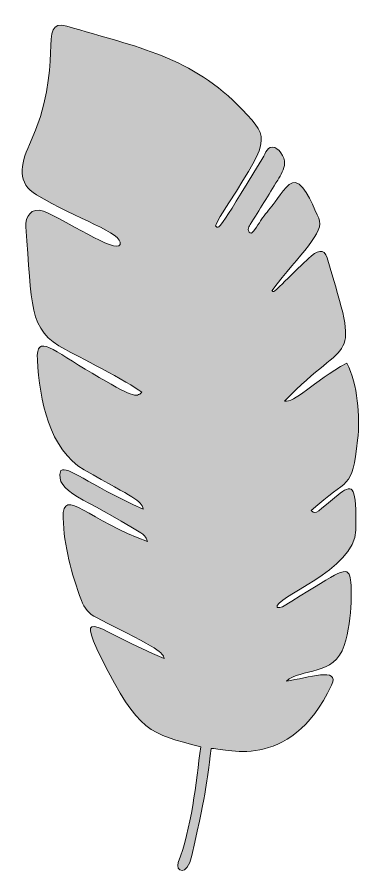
# Model space of a CAD drawing. Header units: millimetres. Extents: x 144 to 2414, y 783 to 2729.
# Drawn here: x 568.7 to 638.1, y 1802.9 to 1976.8 of the extents above; entities that cross this region are included whole.
import ezdxf

# ---------------------------------------------------------------- set-up
doc = ezdxf.new("R2010")
doc.units = ezdxf.units.MM
doc.header["$MEASUREMENT"] = 0
doc.layers.add('Слой 1', color=7, linetype='Continuous', lineweight=0)

msp = doc.modelspace()

# ---------------------------------------------------------------- hatches: boundary and pattern name
at = {"layer": 'Слой 1', "true_color": 0x000000, "transparency": 33554687}
h = msp.add_hatch(color=18, dxfattribs=at)
h.dxf.hatch_style = 2
edge = h.paths.add_edge_path()
edge.add_spline(control_points=[(607.9, 1828.97), (606.73, 1820.59), (607.34, 1822.52), (604, 1807.39), (603, 1802.87), (600.58, 1804.28), (601.23, 1805.97), (603.86, 1812.7), (604.88, 1822.08), (605.77, 1829.36), (595.56, 1831.97), (593.19, 1832.19), (585.75, 1847.18), (580.06, 1858.62), (585.34, 1852.48), (598.37, 1847.18), (598.07, 1848.44), (597.82, 1848.85), (584.69, 1855.45), (583.2, 1856.21), (582.24, 1857.39), (581.67, 1858.92), (579.68, 1864.32), (578.15, 1869.83), (577.98, 1875.62), (577.8, 1882.19), (583.47, 1874.81), (595.03, 1870.81), (594.76, 1871.83), (594.19, 1872.22), (593.66, 1872.54), (582.53, 1879.66), (576.17, 1880.72), (577.51, 1885.16), (579.06, 1886.06), (582.45, 1882.68), (594.17, 1877.33), (593.68, 1879.29), (592.56, 1879.37), (582.22, 1885.31), (575.21, 1889.34), (573.23, 1899.46), (572.78, 1907.53), (572.46, 1913.06), (575.98, 1909.39), (583.83, 1904.82), (592.07, 1900.01), (592.73, 1899.8), (593.89, 1900.99), (591.26, 1902.98), (580.29, 1908.65), (578.45, 1909.59), (570.81, 1913.49), (571.72, 1918.71), (570.44, 1934.43), (570.28, 1936.38), (571.54, 1938.44), (574.03, 1937.55), (577.86, 1936.16), (588.85, 1928.76), (589.48, 1930.82), (590.22, 1933.2), (580.69, 1935.98), (572.6, 1940.85), (568.71, 1943.19), (569.26, 1946.91), (571.19, 1951.02), (578.59, 1966.83), (572.54, 1976.76), (578.72, 1974.94), (592.97, 1970.74), (604, 1968.76), (614.18, 1958.08), (620.07, 1951.9), (619.64, 1952.02), (609.71, 1936.51), (609.32, 1935.89), (609.08, 1935.2), (608.77, 1934.55), (609.55, 1933.98), (609.06, 1933.16), (618.13, 1947.99), (618.62, 1948.76), (619.11, 1950.47), (620.23, 1950.49), (621.56, 1950.53), (622.76, 1948.43), (622.72, 1947.27), (622.68, 1946.03), (621.99, 1944.91), (621.33, 1943.83), (619.48, 1940.83), (617.62, 1937.83), (615.77, 1934.85), (615.58, 1934.55), (615.38, 1934.22), (615.38, 1933.86), (615.38, 1933.49), (615.64, 1933.1), (616.01, 1933.12), (616.38, 1933.14), (617.72, 1935.45), (617.99, 1935.81), (618.78, 1936.87), (619.6, 1937.91), (620.42, 1938.93), (621.29, 1940.03), (623.37, 1943.64), (624.9, 1943.38), (627, 1943.03), (628.84, 1937.63), (629.61, 1936.12), (631.04, 1933.33), (625.76, 1928.94), (620.17, 1921.5), (620.64, 1921.03), (620.42, 1921.21), (627.55, 1928), (629.28, 1929.63), (630.67, 1930.18), (631.3, 1928.11), (638.11, 1905.53), (635.91, 1912.91), (622.72, 1899.19), (624.59, 1898.66), (628.41, 1903.07), (635.3, 1906.88), (637.48, 1902.47), (638.01, 1896.19), (637.48, 1891.32), (636.34, 1880.84), (635.59, 1884.02), (628.12, 1877.07), (629.12, 1876.03), (629.16, 1876.88), (633.97, 1880.56), (636.56, 1882.51), (637.26, 1881.96), (637.11, 1873.11), (636.97, 1865), (620.39, 1859.47), (621.21, 1857.47), (621.58, 1857.51), (621.99, 1857.45), (622.27, 1857.64), (632.91, 1863.92), (635.1, 1866.24), (635.91, 1863.79), (636.3, 1862.65), (636.56, 1855.45), (634.77, 1849.79), (632.81, 1843.63), (625.98, 1845.26), (623.09, 1842.59), (627.49, 1843.26), (633.97, 1845.54), (632.22, 1841.81), (623.7, 1823.67), (610.1, 1829.31), (607.9, 1828.97)], knot_values=[0, 0, 0, 0, 1, 1, 1, 2, 2, 2, 3, 3, 3, 4, 4, 4, 5, 5, 5, 6, 6, 6, 7, 7, 7, 8, 8, 8, 9, 9, 9, 10, 10, 10, 11, 11, 11, 12, 12, 12, 13, 13, 13, 14, 14, 14, 15, 15, 15, 16, 16, 16, 17, 17, 17, 18, 18, 18, 19, 19, 19, 20, 20, 20, 21, 21, 21, 22, 22, 22, 23, 23, 23, 24, 24, 24, 25, 25, 25, 26, 26, 26, 27, 27, 27, 28, 28, 28, 29, 29, 29, 30, 30, 30, 31, 31, 31, 32, 32, 32, 33, 33, 33, 34, 34, 34, 35, 35, 35, 36, 36, 36, 37, 37, 37, 38, 38, 38, 39, 39, 39, 40, 40, 40, 41, 41, 41, 42, 42, 42, 43, 43, 43, 44, 44, 44, 45, 45, 45, 46, 46, 46, 47, 47, 47, 48, 48, 48, 49, 49, 49, 50, 50, 50, 51, 51, 51, 52, 52, 52, 53, 53, 53, 53], degree=3, periodic=0)

# ---------------------------------------------------------------- linework, layer by layer
at = {"layer": 'Слой 1'}
msp.add_open_spline([(607.9, 1828.97), (606.73, 1820.59), (607.34, 1822.52), (604, 1807.39), (603, 1802.87), (600.58, 1804.28), (601.23, 1805.97), (603.86, 1812.7), (604.88, 1822.08), (605.77, 1829.36), (595.56, 1831.97), (593.19, 1832.19), (585.75, 1847.18), (580.06, 1858.62), (585.34, 1852.48), (598.37, 1847.18), (598.07, 1848.44), (597.82, 1848.85), (584.69, 1855.45), (583.2, 1856.21), (582.24, 1857.39), (581.67, 1858.92), (579.68, 1864.32), (578.15, 1869.83), (577.98, 1875.62), (577.8, 1882.19), (583.47, 1874.81), (595.03, 1870.81), (594.76, 1871.83), (594.19, 1872.22), (593.66, 1872.54), (582.53, 1879.66), (576.17, 1880.72), (577.51, 1885.16), (579.06, 1886.06), (582.45, 1882.68), (594.17, 1877.33), (593.68, 1879.29), (592.56, 1879.37), (582.22, 1885.31), (575.21, 1889.34), (573.23, 1899.46), (572.78, 1907.53), (572.46, 1913.06), (575.98, 1909.39), (583.83, 1904.82), (592.07, 1900.01), (592.73, 1899.8), (593.89, 1900.99), (591.26, 1902.98), (580.29, 1908.65), (578.45, 1909.59), (570.81, 1913.49), (571.72, 1918.71), (570.44, 1934.43), (570.28, 1936.38), (571.54, 1938.44), (574.03, 1937.55), (577.86, 1936.16), (588.85, 1928.76), (589.48, 1930.82), (590.22, 1933.2), (580.69, 1935.98), (572.6, 1940.85), (568.71, 1943.19), (569.26, 1946.91), (571.19, 1951.02), (578.59, 1966.83), (572.54, 1976.76), (578.72, 1974.94), (592.97, 1970.74), (604, 1968.76), (614.18, 1958.08), (620.07, 1951.9), (619.64, 1952.02), (609.71, 1936.51), (609.32, 1935.89), (609.08, 1935.2), (608.77, 1934.55), (609.55, 1933.98), (609.06, 1933.16), (618.13, 1947.99), (618.62, 1948.76), (619.11, 1950.47), (620.23, 1950.49), (621.56, 1950.53), (622.76, 1948.43), (622.72, 1947.27), (622.68, 1946.03), (621.99, 1944.91), (621.33, 1943.83), (619.48, 1940.83), (617.62, 1937.83), (615.77, 1934.85), (615.58, 1934.55), (615.38, 1934.22), (615.38, 1933.86), (615.38, 1933.49), (615.64, 1933.1), (616.01, 1933.12), (616.38, 1933.14), (617.72, 1935.45), (617.99, 1935.81), (618.78, 1936.87), (619.6, 1937.91), (620.42, 1938.93), (621.29, 1940.03), (623.37, 1943.64), (624.9, 1943.38), (627, 1943.03), (628.84, 1937.63), (629.61, 1936.12), (631.04, 1933.33), (625.76, 1928.94), (620.17, 1921.5), (620.64, 1921.03), (620.42, 1921.21), (627.55, 1928), (629.28, 1929.63), (630.67, 1930.18), (631.3, 1928.11), (638.11, 1905.53), (635.91, 1912.91), (622.72, 1899.19), (624.59, 1898.66), (628.41, 1903.07), (635.3, 1906.88), (637.48, 1902.47), (638.01, 1896.19), (637.48, 1891.32), (636.34, 1880.84), (635.59, 1884.02), (628.12, 1877.07), (629.12, 1876.03), (629.16, 1876.88), (633.97, 1880.56), (636.56, 1882.51), (637.26, 1881.96), (637.11, 1873.11), (636.97, 1865), (620.39, 1859.47), (621.21, 1857.47), (621.58, 1857.51), (621.99, 1857.45), (622.27, 1857.64), (632.91, 1863.92), (635.1, 1866.24), (635.91, 1863.79), (636.3, 1862.65), (636.56, 1855.45), (634.77, 1849.79), (632.81, 1843.63), (625.98, 1845.26), (623.09, 1842.59), (627.49, 1843.26), (633.97, 1845.54), (632.22, 1841.81), (623.7, 1823.67), (610.1, 1829.31), (607.9, 1828.97)], degree=3, knots=[0, 0, 0, 0, 1, 1, 1, 2, 2, 2, 3, 3, 3, 4, 4, 4, 5, 5, 5, 6, 6, 6, 7, 7, 7, 8, 8, 8, 9, 9, 9, 10, 10, 10, 11, 11, 11, 12, 12, 12, 13, 13, 13, 14, 14, 14, 15, 15, 15, 16, 16, 16, 17, 17, 17, 18, 18, 18, 19, 19, 19, 20, 20, 20, 21, 21, 21, 22, 22, 22, 23, 23, 23, 24, 24, 24, 25, 25, 25, 26, 26, 26, 27, 27, 27, 28, 28, 28, 29, 29, 29, 30, 30, 30, 31, 31, 31, 32, 32, 32, 33, 33, 33, 34, 34, 34, 35, 35, 35, 36, 36, 36, 37, 37, 37, 38, 38, 38, 39, 39, 39, 40, 40, 40, 41, 41, 41, 42, 42, 42, 43, 43, 43, 44, 44, 44, 45, 45, 45, 46, 46, 46, 47, 47, 47, 48, 48, 48, 49, 49, 49, 50, 50, 50, 51, 51, 51, 52, 52, 52, 53, 53, 53, 53], dxfattribs=at)

doc.saveas('drawing.dxf')
